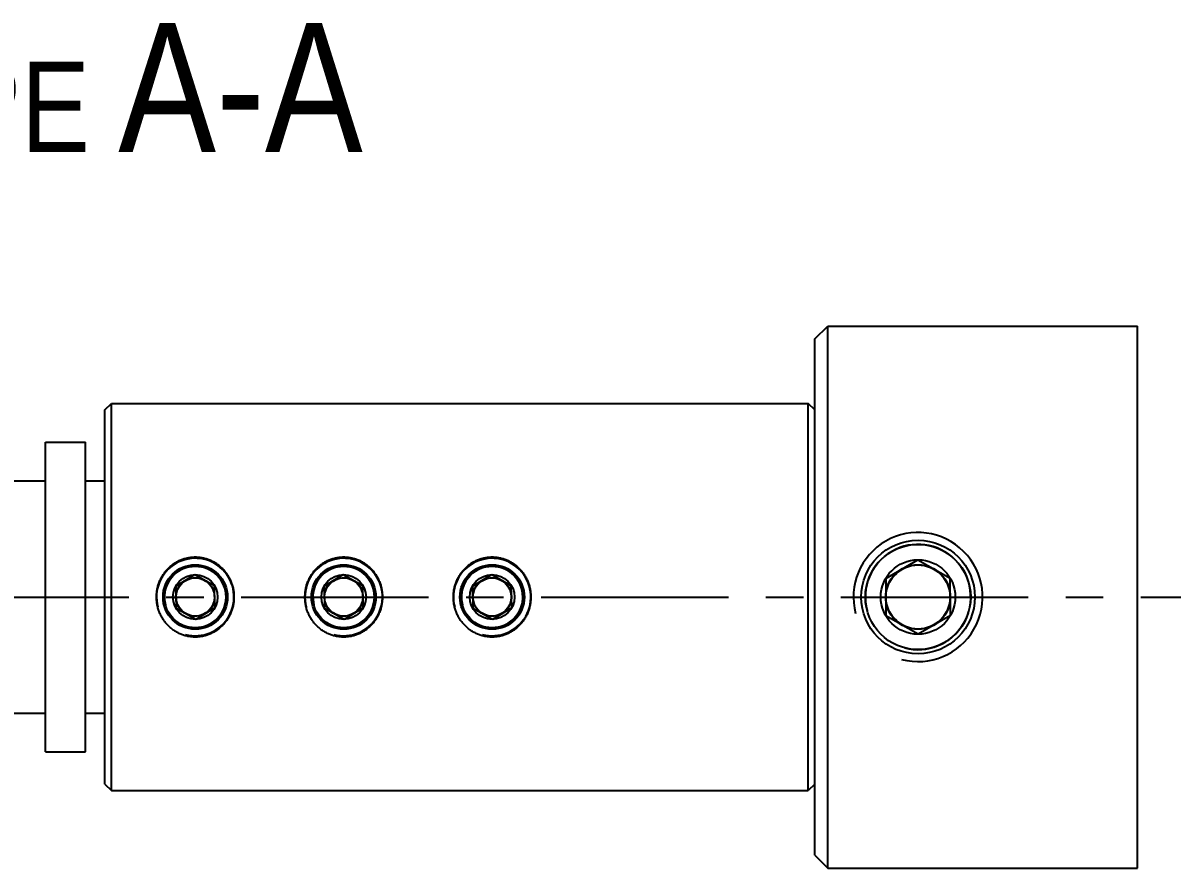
# Model space of a CAD drawing. Header units: millimetres. Extents: x 0 to 210, y 0 to 297.
# Drawn here: x 89.16 to 133.67, y 209.96 to 242.7 of the extents above; entities that cross this region are included whole.
import ezdxf

# ---------------------------------------------------------------- set-up
doc = ezdxf.new("R2010")
doc.units = ezdxf.units.MM
doc.header["$LTSCALE"] = 19.36
doc.linetypes.add('CENTER', pattern=[0.6, 0.375, -0.075, 0.075, -0.075])
doc.layers.get('0').update_dxf_attribs({"linetype": 'CONTINUOUS'})
doc.layers.add('02___PRT_ALL_AXES', color=7, linetype='CONTINUOUS')
doc.layers.add('DEFAULT_1', color=7, linetype='CENTER')
doc.styles.get("Standard").update_dxf_attribs({"font": 'txt', "width": 0.85})

msp = doc.modelspace()

# ---------------------------------------------------------------- linework, layer by layer
at = {"color": 7, "linetype": 'CONTINUOUS'}
for p, q in [((119.831, 230.459), (120.331, 230.959)), ((120.331, 209.959), (120.331, 230.959)), ((119.831, 210.459), (119.831, 230.459)), ((92.331, 227.709), (92.581, 227.959)), ((92.581, 212.959), (92.581, 227.959)), ((119.831, 227.709), (119.581, 227.959)), ((119.581, 212.959), (119.581, 227.959)), ((92.331, 213.209), (92.331, 227.709)), ((92.331, 213.209), (92.581, 212.959)), ((119.831, 213.209), (119.581, 212.959)), ((119.831, 210.459), (120.331, 209.959))]:
    msp.add_line(p, q, dxfattribs=at)
for centre, radius in [((95.831, 220.459), 1.25), ((101.581, 220.459), 1.25), ((107.331, 220.459), 1.25), ((123.831, 220.459), 1.25), ((95.831, 220.459), 0.75), ((101.581, 220.459), 0.75), ((107.331, 220.459), 0.75)]:
    msp.add_circle(centre, radius, dxfattribs=at)
at = {"color": 2, "linetype": 'CONTINUOUS'}
for centre, radius in [((123.831, 220.459), 2.04), ((95.831, 220.459), 1.193), ((101.581, 220.459), 1.193), ((107.331, 220.459), 1.193)]:
    msp.add_arc(centre, radius, 255, 195, dxfattribs=at)
at = {"color": 7, "linetype": 'CONTINUOUS'}
for points in [[(94.331, 220.459), (94.331, 220.51), (94.336, 220.613), (94.358, 220.765), (94.394, 220.915), (94.445, 221.061), (94.51, 221.2), (94.588, 221.332), (94.678, 221.456), (94.779, 221.569), (94.89, 221.671), (95.01, 221.761), (95.116, 221.825), (95.203, 221.869), (95.292, 221.908), (95.406, 221.949), (95.546, 221.985), (95.688, 222.006), (95.831, 222.013), (95.974, 222.006), (96.116, 221.985), (96.256, 221.949), (96.369, 221.908), (96.458, 221.869), (96.546, 221.825), (96.652, 221.761), (96.771, 221.671), (96.882, 221.569), (96.983, 221.456), (97.073, 221.332), (97.151, 221.2), (97.216, 221.061), (97.267, 220.915), (97.304, 220.765), (97.326, 220.613), (97.331, 220.51), (97.331, 220.459)], [(100.081, 220.459), (100.081, 220.51), (100.086, 220.613), (100.108, 220.765), (100.144, 220.915), (100.195, 221.061), (100.26, 221.2), (100.338, 221.332), (100.428, 221.456), (100.529, 221.569), (100.64, 221.671), (100.76, 221.761), (100.866, 221.825), (100.953, 221.869), (101.042, 221.908), (101.156, 221.949), (101.296, 221.985), (101.438, 222.006), (101.581, 222.013), (101.724, 222.006), (101.866, 221.985), (102.006, 221.949), (102.119, 221.908), (102.208, 221.869), (102.296, 221.825), (102.402, 221.761), (102.521, 221.671), (102.632, 221.569), (102.733, 221.456), (102.823, 221.332), (102.901, 221.2), (102.966, 221.061), (103.017, 220.915), (103.054, 220.765), (103.076, 220.613), (103.081, 220.51), (103.081, 220.459)], [(105.831, 220.459), (105.831, 220.51), (105.836, 220.613), (105.858, 220.765), (105.894, 220.915), (105.945, 221.061), (106.01, 221.2), (106.088, 221.332), (106.178, 221.456), (106.279, 221.569), (106.39, 221.671), (106.51, 221.761), (106.616, 221.825), (106.703, 221.869), (106.792, 221.908), (106.906, 221.949), (107.046, 221.985), (107.188, 222.006), (107.331, 222.013), (107.474, 222.006), (107.616, 221.985), (107.756, 221.949), (107.869, 221.908), (107.958, 221.869), (108.046, 221.825), (108.152, 221.761), (108.271, 221.671), (108.382, 221.569), (108.483, 221.456), (108.573, 221.332), (108.651, 221.2), (108.716, 221.061), (108.767, 220.915), (108.804, 220.765), (108.826, 220.613), (108.831, 220.51), (108.831, 220.459)], [(97.331, 220.459), (97.331, 220.407), (97.326, 220.305), (97.304, 220.152), (97.267, 220.002), (97.216, 219.857), (97.151, 219.717), (97.073, 219.585), (96.983, 219.462), (96.882, 219.349), (96.771, 219.247), (96.652, 219.157), (96.546, 219.093), (96.458, 219.049), (96.369, 219.009), (96.256, 218.968), (96.116, 218.933), (95.974, 218.912), (95.831, 218.905), (95.688, 218.912), (95.546, 218.933), (95.406, 218.968), (95.292, 219.009), (95.203, 219.049), (95.116, 219.093), (95.01, 219.157), (94.89, 219.247), (94.779, 219.349), (94.678, 219.462), (94.588, 219.585), (94.51, 219.717), (94.445, 219.857), (94.394, 220.002), (94.358, 220.152), (94.336, 220.305), (94.331, 220.407), (94.331, 220.459)], [(103.081, 220.459), (103.081, 220.407), (103.076, 220.305), (103.054, 220.152), (103.017, 220.002), (102.966, 219.857), (102.901, 219.717), (102.823, 219.585), (102.733, 219.462), (102.632, 219.349), (102.521, 219.247), (102.402, 219.157), (102.296, 219.093), (102.208, 219.049), (102.119, 219.009), (102.006, 218.968), (101.866, 218.933), (101.724, 218.912), (101.581, 218.905), (101.438, 218.912), (101.296, 218.933), (101.156, 218.968), (101.042, 219.009), (100.953, 219.049), (100.866, 219.093), (100.76, 219.157), (100.64, 219.247), (100.529, 219.349), (100.428, 219.462), (100.338, 219.585), (100.26, 219.717), (100.195, 219.857), (100.144, 220.002), (100.108, 220.152), (100.086, 220.305), (100.081, 220.407), (100.081, 220.459)], [(108.831, 220.459), (108.831, 220.407), (108.826, 220.305), (108.804, 220.152), (108.767, 220.002), (108.716, 219.857), (108.651, 219.717), (108.573, 219.585), (108.483, 219.462), (108.382, 219.349), (108.271, 219.247), (108.152, 219.157), (108.046, 219.093), (107.958, 219.049), (107.869, 219.009), (107.756, 218.968), (107.616, 218.933), (107.474, 218.912), (107.331, 218.905), (107.188, 218.912), (107.046, 218.933), (106.906, 218.968), (106.792, 219.009), (106.703, 219.049), (106.616, 219.093), (106.51, 219.157), (106.39, 219.247), (106.279, 219.349), (106.178, 219.462), (106.088, 219.585), (106.01, 219.717), (105.945, 219.857), (105.894, 220.002), (105.858, 220.152), (105.836, 220.305), (105.831, 220.407), (105.831, 220.459)]]:
    msp.add_open_spline(points, degree=3, knots=[0, 0, 0, 0, 0.032137, 0.064273, 0.096402, 0.128509, 0.160568, 0.192541, 0.224379, 0.256031, 0.287447, 0.318588, 0.349432, 0.364747, 0.379989, 0.410264, 0.440312, 0.470199, 0.500001, 0.529804, 0.559691, 0.589739, 0.620014, 0.635256, 0.650571, 0.681415, 0.712556, 0.743972, 0.775624, 0.807462, 0.839435, 0.871494, 0.903601, 0.93573, 0.967866, 1, 1, 1, 1], dxfattribs=at)
at = {"layer": '02___PRT_ALL_AXES', "color": 7, "linetype": 'CONTINUOUS'}
for p, q in [((120.331, 230.959), (132.331, 230.959)), ((132.331, 209.959), (132.331, 230.959)), ((92.581, 227.959), (119.581, 227.959)), ((90.031, 214.459), (90.031, 226.459)), ((90.031, 226.459), (91.581, 226.459)), ((91.581, 214.459), (91.581, 226.459)), ((49.131, 224.959), (90.031, 224.959)), ((91.581, 224.959), (92.331, 224.959)), ((122.578, 221.176), (123.826, 221.902)), ((123.826, 221.902), (125.078, 221.185)), ((95.072, 220.877), (95.814, 221.325)), ((95.814, 221.325), (96.572, 220.906)), ((100.822, 220.877), (101.564, 221.325)), ((101.564, 221.325), (102.322, 220.906)), ((106.572, 220.877), (107.314, 221.325)), ((107.314, 221.325), (108.072, 220.906)), ((95.072, 220.877), (95.089, 220.011)), ((96.589, 220.041), (96.572, 220.906)), ((100.822, 220.877), (100.839, 220.011)), ((102.339, 220.041), (102.322, 220.906)), ((106.572, 220.877), (106.589, 220.011)), ((108.089, 220.041), (108.072, 220.906)), ((122.578, 221.176), (122.583, 219.733)), ((125.083, 219.741), (125.078, 221.185)), ((95.848, 219.593), (95.089, 220.011)), ((96.589, 220.041), (95.848, 219.593)), ((101.598, 219.593), (100.839, 220.011)), ((102.339, 220.041), (101.598, 219.593)), ((107.348, 219.593), (106.589, 220.011)), ((108.089, 220.041), (107.348, 219.593)), ((123.836, 219.015), (122.583, 219.733)), ((125.083, 219.741), (123.836, 219.015)), ((49.131, 215.959), (90.031, 215.959)), ((91.581, 215.959), (92.331, 215.959)), ((90.031, 214.459), (91.581, 214.459)), ((92.581, 212.959), (119.581, 212.959)), ((120.331, 209.959), (132.331, 209.959))]:
    msp.add_line(p, q, dxfattribs=at)
for centre, radius in [((123.831, 220.459), 2.2), ((123.831, 220.459), 2.04), ((123.831, 220.459), 1.443), ((123.831, 220.459), 1.241), ((95.831, 220.459), 1.193), ((95.831, 220.459), 0.866), ((101.581, 220.459), 1.193), ((101.581, 220.459), 0.866), ((107.331, 220.459), 1.193), ((107.331, 220.459), 0.866), ((95.831, 220.459), 0.741), ((101.581, 220.459), 0.741), ((107.331, 220.459), 0.741)]:
    msp.add_circle(centre, radius, dxfattribs=at)
at = {"layer": '02___PRT_ALL_AXES', "color": 2, "linetype": 'CONTINUOUS'}
for centre, radius, start, end in [((123.831, 220.459), 2.5, 255.159, 194.8544), ((95.831, 220.459), 1.5, 255.1111, 194.8959), ((101.581, 220.459), 1.5, 255.1111, 194.8959), ((107.331, 220.459), 1.5, 255.1113, 194.8958)]:
    msp.add_arc(centre, radius, start, end, dxfattribs=at)
at = {"layer": 'DEFAULT_1', "color": 9, "linetype": 'CENTER'}
msp.add_line((39.532, 220.459), (140.38, 220.459), dxfattribs=at)

# ---------------------------------------------------------------- texts
at = {"color": 2, "linetype": 'CONTINUOUS', "insert": (89.956, 242.7), "char_height": 3.5, "width": 45.28125, "attachment_point": 2, "line_spacing_factor": 0.9}
msp.add_mtext('COUPE \\H5.0;A-A', dxfattribs=at)

doc.saveas('drawing.dxf')
